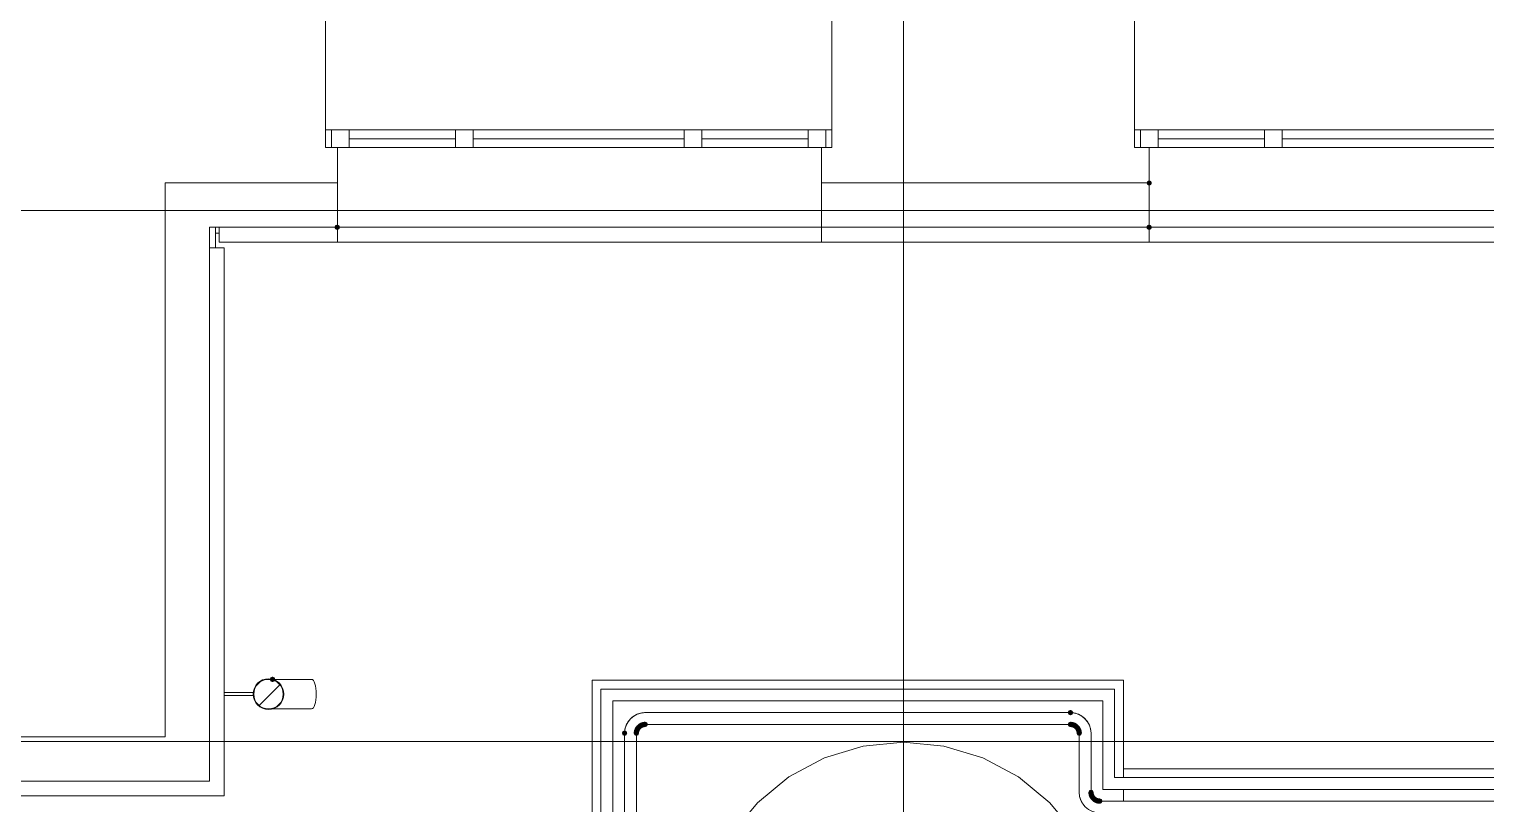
# Model space of a CAD drawing. Header units: millimetres. Extents: x -546 to 1681, y -650 to 1730.
# Drawn here: x 375.55 to 424.89, y 285.76 to 312.02 of the extents above; entities that cross this region are included whole.
import ezdxf

# ---------------------------------------------------------------- set-up
doc = ezdxf.new("R2010")
doc.units = ezdxf.units.MM

msp = doc.modelspace()

# ---------------------------------------------------------------- hatches: boundary and pattern name
h = msp.add_hatch(color=7)
h.dxf.hatch_style = 2
h.paths.add_polyline_path([(413.492, 306.894), (413.428, 306.868), (413.402, 306.804), (413.428, 306.741), (413.492, 306.714), (413.555, 306.741), (413.582, 306.804), (413.555, 306.868)])
h = msp.add_hatch(color=7)
h.dxf.hatch_style = 2
h.paths.add_polyline_path([(385.992, 305.214), (386.055, 305.241), (386.082, 305.304), (386.055, 305.368), (385.992, 305.394), (385.982, 305.394), (385.918, 305.368), (385.892, 305.304), (385.918, 305.241), (385.982, 305.214)])
h = msp.add_hatch(color=7)
h.dxf.hatch_style = 2
h.paths.add_polyline_path([(413.492, 305.214), (413.555, 305.241), (413.582, 305.304), (413.555, 305.368), (413.492, 305.394), (413.482, 305.394), (413.418, 305.368), (413.392, 305.304), (413.418, 305.241), (413.482, 305.214)])
h = msp.add_hatch(color=7)
h.dxf.hatch_style = 2
h.paths.add_polyline_path([(383.789, 290.072), (383.725, 290.046), (383.699, 289.982), (383.725, 289.919), (383.789, 289.892), (383.801, 289.892), (383.864, 289.919), (383.891, 289.982), (383.864, 290.046), (383.801, 290.072)])
h = msp.add_hatch(color=7)
h.dxf.hatch_style = 2
h.paths.add_polyline_path([(410.828, 288.765), (410.891, 288.792), (410.918, 288.855), (410.891, 288.919), (410.828, 288.945), (410.756, 288.919), (410.73, 288.855), (410.756, 288.792)])
h = msp.add_hatch(color=7)
h.dxf.hatch_style = 2
h.paths.add_polyline_path([(395.81, 288.162), (395.783, 288.226), (395.72, 288.252), (395.656, 288.226), (395.63, 288.162), (395.656, 288.092), (395.72, 288.065), (395.783, 288.092)])
h = msp.add_hatch(color=7)
h.dxf.hatch_style = 2
h.paths.add_polyline_path([(396.03, 288.175), (396.051, 288.109), (396.112, 288.078), (396.178, 288.099), (396.209, 288.16), (396.21, 288.172), (396.189, 288.237), (396.128, 288.269), (396.063, 288.248), (396.031, 288.187)])
h = msp.add_hatch(color=7)
h.dxf.hatch_style = 2
h.paths.add_polyline_path([(396.03, 288.155), (396.056, 288.092), (396.12, 288.065), (396.183, 288.092), (396.21, 288.155), (396.21, 288.167), (396.183, 288.231), (396.12, 288.257), (396.056, 288.231), (396.03, 288.167)])
h = msp.add_hatch(color=7)
h.dxf.hatch_style = 2
h.paths.add_polyline_path([(396.031, 288.187), (396.052, 288.122), (396.112, 288.09), (396.178, 288.11), (396.21, 288.171), (396.211, 288.182), (396.191, 288.248), (396.13, 288.28), (396.064, 288.259), (396.032, 288.198)])
h = msp.add_hatch(color=7)
h.dxf.hatch_style = 2
h.paths.add_polyline_path([(396.033, 288.205), (396.048, 288.138), (396.107, 288.101), (396.174, 288.117), (396.21, 288.175), (396.212, 288.187), (396.197, 288.254), (396.138, 288.291), (396.071, 288.275), (396.035, 288.217)])
h = msp.add_hatch(color=7)
h.dxf.hatch_style = 2
h.paths.add_polyline_path([(396.035, 288.217), (396.05, 288.15), (396.109, 288.113), (396.176, 288.129), (396.212, 288.187), (396.214, 288.199), (396.199, 288.266), (396.14, 288.303), (396.073, 288.287), (396.037, 288.229)])
h = msp.add_hatch(color=7)
h.dxf.hatch_style = 2
h.paths.add_polyline_path([(396.038, 288.236), (396.049, 288.168), (396.104, 288.127), (396.172, 288.137), (396.213, 288.192), (396.216, 288.204), (396.206, 288.272), (396.15, 288.314), (396.082, 288.303), (396.041, 288.248)])
h = msp.add_hatch(color=7)
h.dxf.hatch_style = 2
h.paths.add_polyline_path([(396.042, 288.25), (396.051, 288.182), (396.105, 288.139), (396.173, 288.148), (396.215, 288.203), (396.218, 288.214), (396.21, 288.282), (396.155, 288.324), (396.087, 288.315), (396.045, 288.261)])
h = msp.add_hatch(color=7)
h.dxf.hatch_style = 2
h.paths.add_polyline_path([(396.044, 288.259), (396.055, 288.191), (396.11, 288.15), (396.178, 288.16), (396.219, 288.215), (396.222, 288.227), (396.212, 288.295), (396.156, 288.337), (396.088, 288.326), (396.047, 288.271)])
h = msp.add_hatch(color=7)
h.dxf.hatch_style = 2
h.paths.add_polyline_path([(396.05, 288.28), (396.053, 288.211), (396.104, 288.165), (396.173, 288.168), (396.219, 288.218), (396.223, 288.229), (396.22, 288.298), (396.169, 288.345), (396.101, 288.342), (396.054, 288.291)])
h = msp.add_hatch(color=7)
h.dxf.hatch_style = 2
h.paths.add_polyline_path([(396.057, 288.297), (396.054, 288.229), (396.101, 288.178), (396.17, 288.176), (396.221, 288.223), (396.226, 288.234), (396.228, 288.303), (396.181, 288.353), (396.112, 288.355), (396.062, 288.308)])
h = msp.add_hatch(color=7)
h.dxf.hatch_style = 2
h.paths.add_polyline_path([(396.062, 288.308), (396.059, 288.24), (396.106, 288.189), (396.175, 288.187), (396.226, 288.234), (396.231, 288.245), (396.233, 288.314), (396.186, 288.364), (396.117, 288.366), (396.067, 288.319)])
h = msp.add_hatch(color=7)
h.dxf.hatch_style = 2
h.paths.add_polyline_path([(396.067, 288.319), (396.064, 288.251), (396.111, 288.2), (396.18, 288.198), (396.231, 288.245), (396.236, 288.256), (396.238, 288.325), (396.191, 288.375), (396.122, 288.377), (396.072, 288.33)])
h = msp.add_hatch(color=7)
h.dxf.hatch_style = 2
h.paths.add_polyline_path([(396.075, 288.336), (396.067, 288.268), (396.111, 288.214), (396.179, 288.207), (396.233, 288.25), (396.239, 288.261), (396.246, 288.33), (396.203, 288.383), (396.134, 288.39), (396.081, 288.347)])
h = msp.add_hatch(color=7)
h.dxf.hatch_style = 2
h.paths.add_polyline_path([(396.082, 288.351), (396.072, 288.282), (396.113, 288.227), (396.181, 288.217), (396.237, 288.258), (396.243, 288.268), (396.253, 288.336), (396.212, 288.391), (396.144, 288.401), (396.088, 288.361)])
h = msp.add_hatch(color=7)
h.dxf.hatch_style = 2
h.paths.add_polyline_path([(396.092, 288.366), (396.077, 288.299), (396.114, 288.24), (396.181, 288.226), (396.239, 288.263), (396.246, 288.273), (396.261, 288.34), (396.224, 288.398), (396.157, 288.413), (396.099, 288.376)])
h = msp.add_hatch(color=7)
h.dxf.hatch_style = 2
h.paths.add_polyline_path([(396.099, 288.376), (396.084, 288.309), (396.121, 288.25), (396.188, 288.236), (396.246, 288.273), (396.253, 288.283), (396.268, 288.35), (396.231, 288.408), (396.164, 288.423), (396.106, 288.386)])
h = msp.add_hatch(color=7)
h.dxf.hatch_style = 2
h.paths.add_polyline_path([(396.109, 288.389), (396.09, 288.323), (396.124, 288.263), (396.191, 288.245), (396.251, 288.279), (396.276, 288.354), (396.242, 288.414), (396.175, 288.432)])
h = msp.add_hatch(color=7)
h.dxf.hatch_style = 2
h.paths.add_polyline_path([(396.119, 288.403), (396.097, 288.338), (396.127, 288.276), (396.192, 288.253), (396.254, 288.283), (396.284, 288.357), (396.254, 288.419), (396.189, 288.442)])
h = msp.add_hatch(color=7)
h.dxf.hatch_style = 2
h.paths.add_polyline_path([(396.127, 288.412), (396.105, 288.347), (396.135, 288.285), (396.2, 288.262), (396.262, 288.292), (396.292, 288.366), (396.262, 288.428), (396.197, 288.451)])
h = msp.add_hatch(color=7)
h.dxf.hatch_style = 2
h.paths.add_polyline_path([(396.135, 288.421), (396.113, 288.356), (396.143, 288.294), (396.208, 288.271), (396.27, 288.301), (396.3, 288.375), (396.27, 288.437), (396.205, 288.46)])
h = msp.add_hatch(color=7)
h.dxf.hatch_style = 2
h.paths.add_polyline_path([(396.151, 288.437), (396.121, 288.375), (396.143, 288.31), (396.205, 288.28), (396.27, 288.303), (396.309, 288.373), (396.287, 288.438), (396.225, 288.468)])
h = msp.add_hatch(color=7)
h.dxf.hatch_style = 2
h.paths.add_polyline_path([(396.16, 288.445), (396.13, 288.383), (396.152, 288.318), (396.214, 288.288), (396.279, 288.311), (396.318, 288.381), (396.296, 288.446), (396.234, 288.476)])
h = msp.add_hatch(color=7)
h.dxf.hatch_style = 2
h.paths.add_polyline_path([(396.173, 288.457), (396.139, 288.397), (396.158, 288.331), (396.217, 288.297), (396.284, 288.315), (396.327, 288.382), (396.309, 288.448), (396.249, 288.482)])
h = msp.add_hatch(color=7)
h.dxf.hatch_style = 2
h.paths.add_polyline_path([(396.186, 288.467), (396.149, 288.409), (396.164, 288.342), (396.222, 288.305), (396.289, 288.319), (396.299, 288.326), (396.336, 288.385), (396.321, 288.452), (396.263, 288.489), (396.196, 288.474)])
h = msp.add_hatch(color=7)
h.dxf.hatch_style = 2
h.paths.add_polyline_path([(396.196, 288.474), (396.159, 288.416), (396.174, 288.349), (396.232, 288.312), (396.299, 288.326), (396.309, 288.333), (396.346, 288.392), (396.331, 288.459), (396.273, 288.496), (396.206, 288.481)])
h = msp.add_hatch(color=7)
h.dxf.hatch_style = 2
h.paths.add_polyline_path([(396.211, 288.484), (396.17, 288.429), (396.18, 288.361), (396.236, 288.32), (396.304, 288.33), (396.314, 288.336), (396.355, 288.391), (396.345, 288.46), (396.289, 288.5), (396.221, 288.49)])
h = msp.add_hatch(color=7)
h.dxf.hatch_style = 2
h.paths.add_polyline_path([(396.225, 288.492), (396.181, 288.439), (396.189, 288.37), (396.242, 288.327), (396.311, 288.334), (396.322, 288.34), (396.365, 288.394), (396.358, 288.462), (396.304, 288.505), (396.236, 288.498)])
h = msp.add_hatch(color=7)
h.dxf.hatch_style = 2
h.paths.add_polyline_path([(396.232, 288.496), (396.191, 288.441), (396.201, 288.373), (396.257, 288.332), (396.325, 288.342), (396.335, 288.348), (396.376, 288.403), (396.366, 288.472), (396.31, 288.512), (396.242, 288.502)])
h = msp.add_hatch(color=7)
h.dxf.hatch_style = 2
h.paths.add_polyline_path([(396.251, 288.507), (396.204, 288.457), (396.207, 288.388), (396.257, 288.341), (396.326, 288.343), (396.337, 288.348), (396.384, 288.399), (396.382, 288.467), (396.331, 288.514), (396.262, 288.512)])
h = msp.add_hatch(color=7)
h.dxf.hatch_style = 2
h.paths.add_polyline_path([(396.269, 288.515), (396.218, 288.468), (396.215, 288.399), (396.262, 288.349), (396.33, 288.346), (396.341, 288.35), (396.392, 288.396), (396.395, 288.465), (396.349, 288.516), (396.28, 288.519)])
h = msp.add_hatch(color=7)
h.dxf.hatch_style = 2
h.paths.add_polyline_path([(396.282, 288.52), (396.23, 288.474), (396.225, 288.406), (396.27, 288.354), (396.339, 288.349), (396.351, 288.353), (396.403, 288.398), (396.408, 288.467), (396.363, 288.519), (396.294, 288.524)])
h = msp.add_hatch(color=7)
h.dxf.hatch_style = 2
h.paths.add_polyline_path([(396.292, 288.523), (396.241, 288.476), (396.238, 288.407), (396.285, 288.357), (396.353, 288.354), (396.364, 288.358), (396.415, 288.404), (396.418, 288.473), (396.372, 288.524), (396.303, 288.527)])
h = msp.add_hatch(color=7)
h.dxf.hatch_style = 2
h.paths.add_polyline_path([(396.312, 288.53), (396.257, 288.488), (396.246, 288.42), (396.287, 288.365), (396.355, 288.355), (396.367, 288.358), (396.423, 288.399), (396.433, 288.467), (396.392, 288.522), (396.324, 288.533)])
h = msp.add_hatch(color=7)
h.dxf.hatch_style = 2
h.paths.add_polyline_path([(396.322, 288.532), (396.268, 288.49), (396.259, 288.422), (396.301, 288.367), (396.369, 288.358), (396.38, 288.361), (396.435, 288.404), (396.443, 288.472), (396.401, 288.526), (396.333, 288.535)])
h = msp.add_hatch(color=7)
h.dxf.hatch_style = 2
h.paths.add_polyline_path([(396.342, 288.537), (396.283, 288.5), (396.268, 288.433), (396.304, 288.375), (396.371, 288.359), (396.383, 288.361), (396.442, 288.398), (396.457, 288.465), (396.421, 288.523), (396.354, 288.539)])
h = msp.add_hatch(color=7)
h.dxf.hatch_style = 2
h.paths.add_polyline_path([(396.354, 288.539), (396.295, 288.502), (396.28, 288.435), (396.316, 288.377), (396.383, 288.361), (396.395, 288.363), (396.454, 288.4), (396.469, 288.467), (396.433, 288.525), (396.366, 288.541)])
h = msp.add_hatch(color=7)
h.dxf.hatch_style = 2
h.paths.add_polyline_path([(396.373, 288.542), (396.312, 288.51), (396.291, 288.445), (396.323, 288.384), (396.388, 288.363), (396.4, 288.364), (396.461, 288.395), (396.482, 288.461), (396.451, 288.522), (396.385, 288.543)])
h = msp.add_hatch(color=7)
h.dxf.hatch_style = 2
h.paths.add_polyline_path([(396.385, 288.543), (396.324, 288.511), (396.303, 288.446), (396.335, 288.385), (396.4, 288.364), (396.412, 288.365), (396.473, 288.396), (396.494, 288.462), (396.463, 288.523), (396.397, 288.544)])
h = msp.add_hatch(color=7)
h.dxf.hatch_style = 2
h.paths.add_polyline_path([(396.397, 288.544), (396.336, 288.512), (396.315, 288.447), (396.347, 288.386), (396.412, 288.365), (396.424, 288.366), (396.485, 288.397), (396.506, 288.463), (396.475, 288.524), (396.409, 288.545)])
h = msp.add_hatch(color=7)
h.dxf.hatch_style = 2
h.paths.add_polyline_path([(396.417, 288.545), (396.353, 288.519), (396.327, 288.455), (396.353, 288.392), (396.417, 288.365), (396.483, 288.392), (396.51, 288.455), (396.483, 288.519)])
h = msp.add_hatch(color=7)
h.dxf.hatch_style = 2
h.paths.add_polyline_path([(410.827, 288.545), (410.762, 288.524), (410.73, 288.463), (410.751, 288.397), (410.812, 288.366), (410.824, 288.365), (410.89, 288.386), (410.921, 288.447), (410.9, 288.512), (410.839, 288.544)])
h = msp.add_hatch(color=7)
h.dxf.hatch_style = 2
h.paths.add_polyline_path([(410.832, 288.544), (410.768, 288.518), (410.742, 288.454), (410.768, 288.391), (410.832, 288.364), (410.844, 288.364), (410.907, 288.391), (410.934, 288.454), (410.907, 288.518), (410.844, 288.544)])
h = msp.add_hatch(color=7)
h.dxf.hatch_style = 2
h.paths.add_polyline_path([(410.858, 288.543), (410.791, 288.527), (410.755, 288.469), (410.77, 288.402), (410.829, 288.365), (410.841, 288.363), (410.908, 288.379), (410.944, 288.437), (410.929, 288.504), (410.87, 288.541)])
h = msp.add_hatch(color=7)
h.dxf.hatch_style = 2
h.paths.add_polyline_path([(410.863, 288.542), (410.798, 288.521), (410.766, 288.46), (410.787, 288.394), (410.848, 288.363), (410.86, 288.362), (410.926, 288.383), (410.957, 288.444), (410.936, 288.509), (410.875, 288.541)])
h = msp.add_hatch(color=7)
h.dxf.hatch_style = 2
h.paths.add_polyline_path([(410.882, 288.54), (410.815, 288.524), (410.779, 288.466), (410.794, 288.399), (410.853, 288.362), (410.865, 288.36), (410.932, 288.376), (410.968, 288.434), (410.953, 288.501), (410.894, 288.538)])
h = msp.add_hatch(color=7)
h.dxf.hatch_style = 2
h.paths.add_polyline_path([(410.903, 288.536), (410.835, 288.527), (410.793, 288.473), (410.802, 288.405), (410.856, 288.362), (410.867, 288.359), (410.935, 288.368), (410.977, 288.423), (410.969, 288.491), (410.914, 288.533)])
h = msp.add_hatch(color=7)
h.dxf.hatch_style = 2
h.paths.add_polyline_path([(410.912, 288.534), (410.844, 288.523), (410.803, 288.468), (410.814, 288.4), (410.869, 288.359), (410.881, 288.356), (410.949, 288.366), (410.99, 288.421), (410.98, 288.489), (410.924, 288.531)])
h = msp.add_hatch(color=7)
h.dxf.hatch_style = 2
h.paths.add_polyline_path([(410.931, 288.529), (410.862, 288.524), (410.817, 288.472), (410.822, 288.403), (410.874, 288.358), (410.886, 288.354), (410.955, 288.359), (411, 288.411), (410.995, 288.479), (410.943, 288.525)])
h = msp.add_hatch(color=7)
h.dxf.hatch_style = 2
h.paths.add_polyline_path([(410.945, 288.524), (410.877, 288.521), (410.83, 288.47), (410.833, 288.401), (410.884, 288.355), (410.895, 288.351), (410.964, 288.354), (411.01, 288.404), (411.007, 288.473), (410.956, 288.52)])
h = msp.add_hatch(color=7)
h.dxf.hatch_style = 2
h.paths.add_polyline_path([(410.956, 288.52), (410.888, 288.517), (410.841, 288.466), (410.844, 288.397), (410.895, 288.351), (410.906, 288.347), (410.975, 288.35), (411.021, 288.4), (411.018, 288.469), (410.967, 288.516)])
h = msp.add_hatch(color=7)
h.dxf.hatch_style = 2
h.paths.add_polyline_path([(410.974, 288.513), (410.905, 288.515), (410.855, 288.468), (410.852, 288.4), (410.899, 288.349), (410.91, 288.344), (410.979, 288.342), (411.03, 288.389), (411.032, 288.458), (410.985, 288.508)])
h = msp.add_hatch(color=7)
h.dxf.hatch_style = 2
h.paths.add_polyline_path([(410.985, 288.508), (410.916, 288.51), (410.866, 288.463), (410.863, 288.395), (410.91, 288.344), (410.921, 288.339), (410.99, 288.337), (411.041, 288.384), (411.043, 288.453), (410.996, 288.503)])
h = msp.add_hatch(color=7)
h.dxf.hatch_style = 2
h.paths.add_polyline_path([(411.005, 288.498), (410.937, 288.508), (410.881, 288.468), (410.871, 288.399), (410.912, 288.344), (410.922, 288.338), (410.99, 288.328), (411.046, 288.369), (411.056, 288.437), (411.015, 288.492)])
h = msp.add_hatch(color=7)
h.dxf.hatch_style = 2
h.paths.add_polyline_path([(411.012, 288.494), (410.943, 288.501), (410.89, 288.458), (410.882, 288.39), (410.926, 288.336), (410.937, 288.33), (411.005, 288.323), (411.059, 288.366), (411.066, 288.435), (411.023, 288.488)])
h = msp.add_hatch(color=7)
h.dxf.hatch_style = 2
h.paths.add_polyline_path([(411.031, 288.483), (410.964, 288.498), (410.906, 288.461), (410.891, 288.394), (410.928, 288.335), (410.938, 288.328), (411.005, 288.314), (411.063, 288.351), (411.078, 288.418), (411.041, 288.476)])
h = msp.add_hatch(color=7)
h.dxf.hatch_style = 2
h.paths.add_polyline_path([(411.045, 288.473), (410.978, 288.491), (410.919, 288.457), (410.9, 288.391), (410.934, 288.331), (411.01, 288.306), (411.07, 288.34), (411.088, 288.406)])
h = msp.add_hatch(color=7)
h.dxf.hatch_style = 2
h.paths.add_polyline_path([(411.05, 288.469), (410.983, 288.484), (410.925, 288.447), (410.91, 288.38), (410.947, 288.321), (410.957, 288.314), (411.024, 288.3), (411.082, 288.337), (411.097, 288.404), (411.06, 288.462)])
h = msp.add_hatch(color=7)
h.dxf.hatch_style = 2
h.paths.add_polyline_path([(411.068, 288.455), (411.003, 288.478), (410.941, 288.448), (410.919, 288.383), (410.949, 288.321), (411.023, 288.29), (411.085, 288.32), (411.107, 288.385)])
h = msp.add_hatch(color=7)
h.dxf.hatch_style = 2
h.paths.add_polyline_path([(411.077, 288.447), (411.012, 288.47), (410.95, 288.44), (410.928, 288.375), (410.958, 288.313), (411.032, 288.282), (411.094, 288.312), (411.116, 288.377)])
h = msp.add_hatch(color=7)
h.dxf.hatch_style = 2
h.paths.add_polyline_path([(411.09, 288.436), (411.027, 288.462), (410.963, 288.436), (410.937, 288.372), (410.963, 288.309), (411.035, 288.274), (411.098, 288.301), (411.125, 288.364)])
h = msp.add_hatch(color=7)
h.dxf.hatch_style = 2
h.paths.add_polyline_path([(411.098, 288.428), (411.035, 288.454), (410.971, 288.428), (410.945, 288.364), (410.971, 288.301), (411.044, 288.265), (411.107, 288.292), (411.134, 288.355)])
h = msp.add_hatch(color=7)
h.dxf.hatch_style = 2
h.paths.add_polyline_path([(411.115, 288.41), (411.055, 288.444), (410.988, 288.426), (410.954, 288.366), (410.973, 288.3), (411.039, 288.257), (411.106, 288.275), (411.14, 288.335)])
h = msp.add_hatch(color=7)
h.dxf.hatch_style = 2
h.paths.add_polyline_path([(411.121, 288.402), (411.061, 288.436), (410.994, 288.416), (410.961, 288.356), (410.98, 288.29), (410.988, 288.28), (411.049, 288.247), (411.115, 288.266), (411.148, 288.326), (411.129, 288.392)])
h = msp.add_hatch(color=7)
h.dxf.hatch_style = 2
h.paths.add_polyline_path([(411.13, 288.391), (411.07, 288.425), (411.003, 288.407), (410.969, 288.347), (410.988, 288.281), (411.054, 288.238), (411.121, 288.256), (411.155, 288.316)])
h = msp.add_hatch(color=7)
h.dxf.hatch_style = 2
h.paths.add_polyline_path([(411.139, 288.379), (411.081, 288.416), (411.014, 288.401), (410.977, 288.343), (410.992, 288.276), (410.999, 288.266), (411.057, 288.229), (411.124, 288.243), (411.161, 288.302), (411.146, 288.369)])
h = msp.add_hatch(color=7)
h.dxf.hatch_style = 2
h.paths.add_polyline_path([(411.152, 288.36), (411.098, 288.403), (411.03, 288.396), (410.986, 288.343), (410.994, 288.274), (411, 288.263), (411.053, 288.22), (411.122, 288.227), (411.165, 288.281), (411.158, 288.349)])
h = msp.add_hatch(color=7)
h.dxf.hatch_style = 2
h.paths.add_polyline_path([(411.156, 288.353), (411.1, 288.393), (411.032, 288.383), (410.991, 288.328), (411.001, 288.26), (411.007, 288.25), (411.063, 288.209), (411.131, 288.219), (411.172, 288.274), (411.162, 288.343)])
h = msp.add_hatch(color=7)
h.dxf.hatch_style = 2
h.paths.add_polyline_path([(411.167, 288.333), (411.116, 288.38), (411.047, 288.378), (411, 288.328), (411.003, 288.259), (411.008, 288.248), (411.058, 288.201), (411.127, 288.203), (411.174, 288.254), (411.172, 288.322)])
h = msp.add_hatch(color=7)
h.dxf.hatch_style = 2
h.paths.add_polyline_path([(411.172, 288.322), (411.121, 288.369), (411.052, 288.367), (411.005, 288.317), (411.008, 288.248), (411.013, 288.237), (411.063, 288.19), (411.132, 288.192), (411.179, 288.243), (411.177, 288.311)])
h = msp.add_hatch(color=7)
h.dxf.hatch_style = 2
h.paths.add_polyline_path([(411.177, 288.311), (411.126, 288.358), (411.057, 288.356), (411.01, 288.306), (411.013, 288.237), (411.018, 288.226), (411.068, 288.179), (411.137, 288.181), (411.184, 288.232), (411.182, 288.3)])
h = msp.add_hatch(color=7)
h.dxf.hatch_style = 2
h.paths.add_polyline_path([(411.184, 288.294), (411.138, 288.345), (411.069, 288.348), (411.018, 288.301), (411.015, 288.232), (411.019, 288.221), (411.066, 288.171), (411.134, 288.168), (411.185, 288.214), (411.188, 288.283)])
h = msp.add_hatch(color=7)
h.dxf.hatch_style = 2
h.paths.add_polyline_path([(411.188, 288.283), (411.142, 288.334), (411.073, 288.337), (411.022, 288.29), (411.019, 288.221), (411.023, 288.21), (411.07, 288.16), (411.138, 288.157), (411.189, 288.203), (411.192, 288.272)])
h = msp.add_hatch(color=7)
h.dxf.hatch_style = 2
h.paths.add_polyline_path([(411.195, 288.263), (411.154, 288.318), (411.086, 288.329), (411.031, 288.287), (411.02, 288.219), (411.023, 288.207), (411.064, 288.152), (411.132, 288.142), (411.188, 288.183), (411.198, 288.251)])
h = msp.add_hatch(color=7)
h.dxf.hatch_style = 2
h.paths.add_polyline_path([(411.198, 288.251), (411.157, 288.306), (411.089, 288.317), (411.034, 288.275), (411.023, 288.207), (411.026, 288.195), (411.067, 288.14), (411.135, 288.13), (411.191, 288.171), (411.201, 288.239)])
h = msp.add_hatch(color=7)
h.dxf.hatch_style = 2
h.paths.add_polyline_path([(411.202, 288.233), (411.165, 288.291), (411.098, 288.306), (411.04, 288.268), (411.025, 288.201), (411.027, 288.19), (411.064, 288.132), (411.132, 288.118), (411.19, 288.155), (411.204, 288.222)])
h = msp.add_hatch(color=7)
h.dxf.hatch_style = 2
h.paths.add_polyline_path([(411.204, 288.221), (411.168, 288.279), (411.101, 288.295), (411.042, 288.258), (411.027, 288.191), (411.029, 288.179), (411.065, 288.121), (411.132, 288.105), (411.191, 288.142), (411.206, 288.209)])
h = msp.add_hatch(color=7)
h.dxf.hatch_style = 2
h.paths.add_polyline_path([(411.207, 288.202), (411.176, 288.263), (411.11, 288.284), (411.049, 288.252), (411.028, 288.187), (411.029, 288.175), (411.061, 288.114), (411.126, 288.093), (411.187, 288.124), (411.208, 288.19)])
h = msp.add_hatch(color=7)
h.dxf.hatch_style = 2
h.paths.add_polyline_path([(411.208, 288.19), (411.177, 288.251), (411.111, 288.272), (411.05, 288.24), (411.029, 288.175), (411.03, 288.163), (411.062, 288.102), (411.127, 288.081), (411.188, 288.112), (411.209, 288.178)])
h = msp.add_hatch(color=7)
h.dxf.hatch_style = 2
h.paths.add_polyline_path([(411.21, 288.17), (411.183, 288.234), (411.12, 288.26), (411.056, 288.234), (411.03, 288.17), (411.03, 288.158), (411.056, 288.095), (411.12, 288.068), (411.183, 288.095), (411.21, 288.158)])
h = msp.add_hatch(color=7)
h.dxf.hatch_style = 2
h.paths.add_polyline_path([(411.21, 288.158), (411.183, 288.222), (411.12, 288.248), (411.056, 288.222), (411.03, 288.158), (411.056, 288.092), (411.12, 288.065), (411.183, 288.092)])
h = msp.add_hatch(color=7)
h.dxf.hatch_style = 2
h.paths.add_polyline_path([(411.43, 286.151), (411.456, 286.088), (411.52, 286.061), (411.583, 286.088), (411.61, 286.151), (411.583, 286.219), (411.52, 286.245), (411.456, 286.219)])
h = msp.add_hatch(color=7)
h.dxf.hatch_style = 2
h.paths.add_polyline_path([(411.431, 286.132), (411.463, 286.071), (411.528, 286.05), (411.589, 286.081), (411.61, 286.147), (411.609, 286.159), (411.578, 286.22), (411.512, 286.241), (411.451, 286.209), (411.43, 286.144)])
h = msp.add_hatch(color=7)
h.dxf.hatch_style = 2
h.paths.add_polyline_path([(411.431, 286.127), (411.457, 286.064), (411.521, 286.037), (411.584, 286.064), (411.611, 286.127), (411.611, 286.139), (411.584, 286.203), (411.521, 286.229), (411.457, 286.203), (411.431, 286.139)])
h = msp.add_hatch(color=7)
h.dxf.hatch_style = 2
h.paths.add_polyline_path([(411.434, 286.1), (411.47, 286.042), (411.537, 286.026), (411.596, 286.063), (411.611, 286.13), (411.609, 286.142), (411.573, 286.2), (411.506, 286.216), (411.447, 286.179), (411.432, 286.112)])
h = msp.add_hatch(color=7)
h.dxf.hatch_style = 2
h.paths.add_polyline_path([(411.436, 286.088), (411.473, 286.03), (411.541, 286.016), (411.599, 286.053), (411.613, 286.12), (411.611, 286.131), (411.574, 286.189), (411.507, 286.204), (411.449, 286.166), (411.434, 286.099)])
h = msp.add_hatch(color=7)
h.dxf.hatch_style = 2
h.paths.add_polyline_path([(411.438, 286.077), (411.474, 286.019), (411.541, 286.003), (411.6, 286.04), (411.615, 286.107), (411.613, 286.119), (411.577, 286.177), (411.51, 286.193), (411.451, 286.156), (411.436, 286.089)])
h = msp.add_hatch(color=7)
h.dxf.hatch_style = 2
h.paths.add_polyline_path([(411.442, 286.058), (411.483, 286.003), (411.551, 285.993), (411.607, 286.034), (411.617, 286.102), (411.614, 286.114), (411.573, 286.169), (411.505, 286.18), (411.45, 286.138), (411.439, 286.07)])
h = msp.add_hatch(color=7)
h.dxf.hatch_style = 2
h.paths.add_polyline_path([(411.446, 286.046), (411.488, 285.991), (411.556, 285.982), (411.611, 286.025), (411.619, 286.093), (411.616, 286.104), (411.574, 286.158), (411.506, 286.167), (411.452, 286.125), (411.443, 286.057)])
h = msp.add_hatch(color=7)
h.dxf.hatch_style = 2
h.paths.add_polyline_path([(411.448, 286.035), (411.489, 285.98), (411.557, 285.97), (411.613, 286.011), (411.623, 286.079), (411.62, 286.091), (411.579, 286.146), (411.511, 286.157), (411.456, 286.115), (411.445, 286.047)])
h = msp.add_hatch(color=7)
h.dxf.hatch_style = 2
h.paths.add_polyline_path([(411.459, 286.009), (411.509, 285.962), (411.578, 285.964), (411.625, 286.015), (411.623, 286.083), (411.618, 286.094), (411.567, 286.141), (411.498, 286.139), (411.451, 286.089), (411.454, 286.02)])
h = msp.add_hatch(color=7)
h.dxf.hatch_style = 2
h.paths.add_polyline_path([(411.46, 286.004), (411.507, 285.954), (411.575, 285.951), (411.626, 285.997), (411.629, 286.066), (411.625, 286.077), (411.579, 286.128), (411.51, 286.131), (411.459, 286.084), (411.456, 286.015)])
h = msp.add_hatch(color=7)
h.dxf.hatch_style = 2
h.paths.add_polyline_path([(411.468, 285.987), (411.518, 285.94), (411.587, 285.942), (411.634, 285.993), (411.632, 286.061), (411.627, 286.072), (411.576, 286.119), (411.507, 286.117), (411.46, 286.067), (411.463, 285.998)])
h = msp.add_hatch(color=7)
h.dxf.hatch_style = 2
h.paths.add_polyline_path([(411.477, 285.97), (411.53, 285.927), (411.599, 285.934), (411.642, 285.988), (411.635, 286.056), (411.629, 286.067), (411.575, 286.11), (411.507, 286.103), (411.463, 286.05), (411.471, 285.981)])
h = msp.add_hatch(color=7)
h.dxf.hatch_style = 2
h.paths.add_polyline_path([(411.48, 285.963), (411.532, 285.918), (411.601, 285.923), (411.646, 285.975), (411.641, 286.043), (411.636, 286.053), (411.584, 286.098), (411.515, 286.094), (411.47, 286.042), (411.475, 285.973)])
h = msp.add_hatch(color=7)
h.dxf.hatch_style = 2
h.paths.add_polyline_path([(411.492, 285.944), (411.548, 285.904), (411.616, 285.916), (411.655, 285.973), (411.644, 286.041), (411.637, 286.052), (411.58, 286.091), (411.512, 286.079), (411.473, 286.023), (411.485, 285.955)])
h = msp.add_hatch(color=7)
h.dxf.hatch_style = 2
h.paths.add_polyline_path([(411.499, 285.933), (411.556, 285.895), (411.624, 285.908), (411.662, 285.966), (411.649, 286.033), (411.585, 286.08), (411.518, 286.067), (411.479, 286.01)])
h = msp.add_hatch(color=7)
h.dxf.hatch_style = 2
h.paths.add_polyline_path([(411.511, 285.917), (411.572, 285.884), (411.638, 285.903), (411.671, 285.963), (411.652, 286.029), (411.644, 286.039), (411.584, 286.073), (411.517, 286.053), (411.484, 285.993), (411.503, 285.927)])
h = msp.add_hatch(color=7)
h.dxf.hatch_style = 2
h.paths.add_polyline_path([(411.515, 285.912), (411.573, 285.875), (411.64, 285.889), (411.677, 285.948), (411.662, 286.015), (411.655, 286.025), (411.597, 286.062), (411.53, 286.047), (411.493, 285.989), (411.508, 285.922)])
h = msp.add_hatch(color=7)
h.dxf.hatch_style = 2
h.paths.add_polyline_path([(411.529, 285.894), (411.591, 285.864), (411.656, 285.887), (411.686, 285.949), (411.664, 286.014), (411.594, 286.053), (411.529, 286.03), (411.499, 285.968)])
h = msp.add_hatch(color=7)
h.dxf.hatch_style = 2
h.paths.add_polyline_path([(411.541, 285.883), (411.605, 285.856), (411.668, 285.883), (411.695, 285.946), (411.668, 286.01), (411.597, 286.044), (411.533, 286.018), (411.507, 285.954)])
h = msp.add_hatch(color=7)
h.dxf.hatch_style = 2
h.paths.add_polyline_path([(411.55, 285.874), (411.614, 285.847), (411.677, 285.874), (411.704, 285.937), (411.677, 286.001), (411.605, 286.036), (411.541, 286.01), (411.515, 285.946)])
h = msp.add_hatch(color=7)
h.dxf.hatch_style = 2
h.paths.add_polyline_path([(411.558, 285.866), (411.622, 285.839), (411.685, 285.866), (411.712, 285.929), (411.685, 285.993), (411.614, 286.027), (411.55, 286.001), (411.524, 285.937)])
h = msp.add_hatch(color=7)
h.dxf.hatch_style = 2
h.paths.add_polyline_path([(411.575, 285.851), (411.642, 285.832), (411.702, 285.865), (411.721, 285.931), (411.688, 285.991), (411.678, 285.999), (411.612, 286.019), (411.551, 285.985), (411.532, 285.919), (411.565, 285.859)])
h = msp.add_hatch(color=7)
h.dxf.hatch_style = 2
h.paths.add_polyline_path([(411.585, 285.843), (411.652, 285.825), (411.712, 285.859), (411.73, 285.925), (411.696, 285.985), (411.62, 286.01), (411.561, 285.976), (411.542, 285.91)])
h = msp.add_hatch(color=7)
h.dxf.hatch_style = 2
h.paths.add_polyline_path([(411.599, 285.833), (411.666, 285.819), (411.724, 285.856), (411.739, 285.923), (411.702, 285.981), (411.692, 285.988), (411.625, 286.003), (411.567, 285.966), (411.552, 285.899), (411.589, 285.84)])
h = msp.add_hatch(color=7)
h.dxf.hatch_style = 2
h.paths.add_polyline_path([(411.609, 285.826), (411.676, 285.812), (411.734, 285.849), (411.749, 285.916), (411.712, 285.974), (411.702, 285.981), (411.635, 285.996), (411.577, 285.959), (411.562, 285.892), (411.599, 285.833)])
h = msp.add_hatch(color=7)
h.dxf.hatch_style = 2
h.paths.add_polyline_path([(411.624, 285.817), (411.692, 285.807), (411.748, 285.848), (411.758, 285.916), (411.717, 285.971), (411.707, 285.977), (411.639, 285.987), (411.583, 285.947), (411.573, 285.878), (411.614, 285.823)])
h = msp.add_hatch(color=7)
h.dxf.hatch_style = 2
h.paths.add_polyline_path([(411.639, 285.809), (411.707, 285.802), (411.761, 285.845), (411.768, 285.914), (411.725, 285.967), (411.714, 285.973), (411.645, 285.98), (411.592, 285.937), (411.584, 285.869), (411.628, 285.815)])
h = msp.add_hatch(color=7)
h.dxf.hatch_style = 2
h.paths.add_polyline_path([(411.651, 285.803), (411.72, 285.798), (411.772, 285.843), (411.777, 285.912), (411.732, 285.964), (411.722, 285.969), (411.653, 285.973), (411.601, 285.928), (411.596, 285.86), (411.641, 285.808)])
h = msp.add_hatch(color=7)
h.dxf.hatch_style = 2
h.paths.add_polyline_path([(411.665, 285.796), (411.734, 285.794), (411.785, 285.841), (411.787, 285.91), (411.74, 285.96), (411.729, 285.965), (411.66, 285.967), (411.61, 285.92), (411.607, 285.852), (411.654, 285.801)])
h = msp.add_hatch(color=7)
h.dxf.hatch_style = 2
h.paths.add_polyline_path([(411.686, 285.789), (411.755, 285.794), (411.8, 285.846), (411.795, 285.914), (411.743, 285.96), (411.731, 285.964), (411.662, 285.959), (411.617, 285.907), (411.622, 285.838), (411.674, 285.793)])
h = msp.add_hatch(color=7)
h.dxf.hatch_style = 2
h.paths.add_polyline_path([(411.695, 285.786), (411.764, 285.789), (411.81, 285.839), (411.807, 285.908), (411.756, 285.955), (411.745, 285.959), (411.677, 285.956), (411.63, 285.905), (411.633, 285.836), (411.684, 285.79)])
h = msp.add_hatch(color=7)
h.dxf.hatch_style = 2
h.paths.add_polyline_path([(411.706, 285.782), (411.775, 285.785), (411.821, 285.835), (411.818, 285.904), (411.767, 285.951), (411.756, 285.955), (411.688, 285.952), (411.641, 285.901), (411.644, 285.832), (411.695, 285.786)])
h = msp.add_hatch(color=7)
h.dxf.hatch_style = 2
h.paths.add_polyline_path([(411.727, 285.776), (411.795, 285.786), (411.836, 285.841), (411.826, 285.909), (411.77, 285.951), (411.758, 285.954), (411.69, 285.943), (411.649, 285.888), (411.66, 285.82), (411.715, 285.779)])
h = msp.add_hatch(color=7)
h.dxf.hatch_style = 2
h.paths.add_polyline_path([(411.746, 285.772), (411.813, 285.788), (411.849, 285.846), (411.834, 285.913), (411.775, 285.95), (411.763, 285.952), (411.696, 285.936), (411.66, 285.878), (411.675, 285.811), (411.734, 285.774)])
h = msp.add_hatch(color=7)
h.dxf.hatch_style = 2
h.paths.add_polyline_path([(411.748, 285.771), (411.816, 285.78), (411.858, 285.835), (411.85, 285.903), (411.795, 285.945), (411.784, 285.948), (411.716, 285.939), (411.674, 285.885), (411.683, 285.817), (411.737, 285.774)])
h = msp.add_hatch(color=7)
h.dxf.hatch_style = 2
h.paths.add_polyline_path([(411.776, 285.768), (411.842, 285.789), (411.873, 285.85), (411.852, 285.915), (411.791, 285.947), (411.779, 285.948), (411.714, 285.927), (411.682, 285.866), (411.703, 285.8), (411.764, 285.769)])
h = msp.add_hatch(color=7)
h.dxf.hatch_style = 2
h.paths.add_polyline_path([(411.788, 285.767), (411.854, 285.788), (411.885, 285.849), (411.864, 285.914), (411.803, 285.946), (411.791, 285.947), (411.726, 285.926), (411.694, 285.865), (411.715, 285.799), (411.776, 285.768)])
h = msp.add_hatch(color=7)
h.dxf.hatch_style = 2
h.paths.add_polyline_path([(411.8, 285.766), (411.866, 285.787), (411.897, 285.848), (411.876, 285.913), (411.815, 285.945), (411.803, 285.946), (411.738, 285.925), (411.706, 285.864), (411.727, 285.798), (411.788, 285.767)])
h = msp.add_hatch(color=7)
h.dxf.hatch_style = 2
h.paths.add_polyline_path([(411.82, 285.765), (411.883, 285.792), (411.91, 285.855), (411.883, 285.919), (411.82, 285.945), (411.808, 285.945), (411.744, 285.919), (411.718, 285.855), (411.744, 285.792), (411.808, 285.765)])

# ---------------------------------------------------------------- linework, layer by layer
at = {"color": 7, "lineweight": 0}
for points in [[(405.173, 197.821), (405.173, 501.492)], [(385.592, 308.604), (385.592, 312.704)], [(402.742, 312.704), (402.742, 308.604)], [(412.992, 308.604), (412.992, 312.704)], [(386.392, 308.604), (385.592, 308.604)], [(385.592, 308.604), (385.592, 308.004)], [(386.392, 308.604), (385.592, 308.604)], [(385.592, 308.604), (385.592, 308.004)], [(385.792, 308.604), (385.792, 308.004)], [(386.392, 308.004), (386.392, 308.604)], [(386.392, 308.604), (389.992, 308.604)], [(389.992, 308.004), (389.992, 308.604)], [(389.992, 308.604), (390.592, 308.604)], [(390.592, 308.604), (389.992, 308.604)], [(390.592, 308.604), (390.592, 308.004)], [(390.592, 308.604), (397.742, 308.604)], [(397.742, 308.004), (397.742, 308.604)], [(397.742, 308.604), (398.342, 308.604)], [(398.342, 308.604), (397.742, 308.604)], [(398.342, 308.604), (398.342, 308.004)], [(398.342, 308.604), (401.942, 308.604)], [(401.942, 308.004), (401.942, 308.604)], [(401.942, 308.604), (402.742, 308.604)], [(402.742, 308.604), (401.942, 308.604)], [(402.542, 308.604), (402.542, 308.004)], [(402.742, 308.604), (402.742, 308.004)], [(402.742, 308.004), (402.742, 308.604)], [(413.792, 308.604), (412.992, 308.604)], [(412.992, 308.604), (412.992, 308.004)], [(413.792, 308.604), (412.992, 308.604)], [(412.992, 308.604), (412.992, 308.004)], [(413.192, 308.604), (413.192, 308.004)], [(413.792, 308.004), (413.792, 308.604)], [(413.792, 308.604), (417.392, 308.604)], [(417.392, 308.004), (417.392, 308.604)], [(417.392, 308.604), (417.992, 308.604)], [(417.992, 308.604), (417.392, 308.604)], [(417.992, 308.604), (417.992, 308.004)], [(417.992, 308.604), (425.542, 308.604)], [(385.592, 308.004), (386.392, 308.004)], [(385.592, 308.004), (386.392, 308.004)], [(385.992, 306.804), (385.992, 308.004)], [(389.992, 308.304), (386.392, 308.304)], [(389.992, 308.004), (386.392, 308.004)], [(390.592, 308.004), (389.992, 308.004)], [(389.992, 308.004), (390.592, 308.004)], [(397.742, 308.304), (390.592, 308.304)], [(397.742, 308.004), (390.592, 308.004)], [(398.342, 308.004), (397.742, 308.004)], [(397.742, 308.004), (398.342, 308.004)], [(401.942, 308.304), (398.342, 308.304)], [(401.942, 308.004), (398.342, 308.004)], [(402.742, 308.004), (401.942, 308.004)], [(401.942, 308.004), (402.742, 308.004)], [(402.392, 308.004), (402.392, 306.804)], [(412.992, 308.004), (413.792, 308.004)], [(412.992, 308.004), (413.792, 308.004)], [(413.492, 306.804), (413.492, 308.004)], [(417.392, 308.304), (413.792, 308.304)], [(417.392, 308.004), (413.792, 308.004)], [(417.992, 308.004), (417.392, 308.004)], [(417.392, 308.004), (417.992, 308.004)], [(425.542, 308.304), (417.992, 308.304)], [(425.542, 308.004), (417.992, 308.004)], [(380.159, 288.032), (380.159, 306.804)], [(385.992, 306.804), (380.159, 306.804)], [(385.992, 304.804), (385.992, 306.804)], [(402.392, 306.804), (402.392, 304.804)], [(413.492, 306.804), (402.392, 306.804)], [(413.492, 304.804), (413.492, 306.804)], [(187.211, 305.871), (804.173, 305.871)], [(381.659, 305.304), (381.983, 305.304)], [(381.659, 305.304), (381.659, 286.532)], [(381.859, 304.604), (381.859, 305.304)], [(381.983, 305.104), (381.859, 305.104)], [(381.983, 305.304), (381.983, 304.804)], [(385.982, 305.304), (381.983, 305.304)], [(402.392, 305.304), (385.992, 305.304)], [(413.482, 305.304), (402.392, 305.304)], [(430.092, 305.304), (413.492, 305.304)], [(382.159, 304.604), (381.659, 304.604)], [(381.983, 304.804), (385.992, 304.804)], [(382.159, 286.032), (382.159, 304.604)], [(402.392, 304.804), (385.992, 304.804)], [(402.392, 304.804), (413.492, 304.804)], [(430.092, 304.804), (413.492, 304.804)], [(383.139, 289.482), (383.149, 289.587), (383.179, 289.685), (383.227, 289.773), (383.291, 289.85), (383.367, 289.913), (383.456, 289.961), (383.554, 289.992), (383.659, 290.002), (383.763, 289.992), (383.861, 289.961), (383.949, 289.913), (384.026, 289.85), (384.09, 289.773), (384.138, 289.685), (384.168, 289.587), (384.179, 289.482)], [(383.159, 289.482), (383.169, 289.583), (383.198, 289.677), (383.244, 289.762), (383.305, 289.836), (383.379, 289.897), (383.464, 289.943), (383.558, 289.972), (383.659, 289.982), (383.759, 289.972), (383.853, 289.943), (383.938, 289.897), (384.012, 289.836), (384.073, 289.762), (384.119, 289.677), (384.148, 289.583), (384.159, 289.482)], [(383.342, 289.097), (384.036, 289.791)], [(383.801, 289.982), (383.828, 289.982)], [(383.828, 289.982), (383.857, 289.982)], [(383.857, 289.982), (383.888, 289.982)], [(383.888, 289.982), (383.921, 289.982)], [(383.921, 289.982), (383.955, 289.982)], [(383.955, 289.982), (383.992, 289.982)], [(383.992, 289.982), (384.031, 289.982)], [(384.031, 289.982), (384.071, 289.982)], [(384.071, 289.982), (384.114, 289.982)], [(384.114, 289.982), (384.157, 289.982)], [(384.157, 289.982), (384.203, 289.982)], [(384.203, 289.982), (384.25, 289.982)], [(384.25, 289.982), (384.298, 289.982)], [(384.298, 289.982), (384.348, 289.982)], [(384.348, 289.982), (384.399, 289.982)], [(384.399, 289.982), (384.452, 289.982)], [(384.452, 289.982), (384.505, 289.982)], [(384.505, 289.982), (384.56, 289.982)], [(384.56, 289.982), (384.615, 289.982)], [(384.615, 289.982), (384.671, 289.982)], [(384.671, 289.982), (384.695, 289.982)], [(385.12, 289.982), (384.695, 289.982)], [(385.12, 289.982), (385.151, 289.972), (385.179, 289.943), (385.206, 289.897), (385.228, 289.836), (385.247, 289.762), (385.261, 289.677), (385.27, 289.583), (385.274, 289.482)], [(394.62, 289.955), (412.62, 289.955)], [(394.62, 271.955), (394.62, 289.955)], [(394.92, 289.655), (412.32, 289.655)], [(394.92, 272.255), (394.92, 289.655)], [(412.32, 289.655), (412.32, 286.655)], [(412.62, 289.955), (412.62, 286.955)], [(383.15, 289.532), (382.159, 289.532)], [(382.159, 289.432), (383.15, 289.432)], [(384.179, 289.482), (384.168, 289.377), (384.138, 289.28), (384.09, 289.192), (384.026, 289.115), (383.949, 289.051), (383.861, 289.003), (383.763, 288.973), (383.659, 288.962), (383.554, 288.973), (383.456, 289.003), (383.367, 289.051), (383.291, 289.115), (383.227, 289.192), (383.179, 289.28), (383.149, 289.377), (383.139, 289.482)], [(384.159, 289.482), (384.148, 289.381), (384.119, 289.288), (384.073, 289.203), (384.012, 289.129), (383.938, 289.068), (383.853, 289.022), (383.759, 288.992), (383.659, 288.982), (383.558, 288.992), (383.464, 289.022), (383.379, 289.068), (383.305, 289.129), (383.244, 289.203), (383.198, 289.288), (383.169, 289.381), (383.159, 289.482)], [(385.274, 289.482), (385.27, 289.382), (385.261, 289.288), (385.247, 289.203), (385.228, 289.129), (385.206, 289.068), (385.179, 289.022), (385.151, 288.992), (385.12, 288.982)], [(395.32, 289.255), (411.92, 289.255)], [(395.32, 272.655), (395.32, 289.255)], [(411.92, 289.255), (411.92, 286.255)], [(383.812, 288.982), (383.789, 288.982)], [(383.84, 288.982), (383.812, 288.982)], [(383.869, 288.982), (383.84, 288.982)], [(383.901, 288.982), (383.869, 288.982)], [(383.935, 288.982), (383.901, 288.982)], [(383.971, 288.982), (383.935, 288.982)], [(384.008, 288.982), (383.971, 288.982)], [(384.047, 288.982), (384.008, 288.982)], [(384.089, 288.982), (384.047, 288.982)], [(384.132, 288.982), (384.089, 288.982)], [(384.176, 288.982), (384.132, 288.982)], [(384.222, 288.982), (384.176, 288.982)], [(384.27, 288.982), (384.222, 288.982)], [(384.319, 288.982), (384.27, 288.982)], [(384.369, 288.982), (384.319, 288.982)], [(384.421, 288.982), (384.369, 288.982)], [(384.474, 288.982), (384.421, 288.982)], [(384.528, 288.982), (384.474, 288.982)], [(384.583, 288.982), (384.528, 288.982)], [(384.638, 288.982), (384.583, 288.982)], [(384.695, 288.982), (384.638, 288.982)], [(384.695, 288.982), (385.12, 288.982)], [(395.72, 288.155), (395.734, 288.296), (395.775, 288.427), (395.839, 288.546), (395.925, 288.65), (396.028, 288.736), (396.147, 288.8), (396.279, 288.841), (396.42, 288.855)], [(395.959, 288.681), (395.938, 288.662)], [(395.959, 288.681), (395.938, 288.662)], [(395.98, 288.699), (395.959, 288.681)], [(395.98, 288.699), (395.959, 288.681)], [(396.002, 288.716), (395.98, 288.699)], [(396.002, 288.716), (395.98, 288.699)], [(396.025, 288.732), (396.002, 288.716)], [(396.025, 288.732), (396.002, 288.716)], [(396.048, 288.748), (396.025, 288.732)], [(396.048, 288.748), (396.025, 288.732)], [(396.072, 288.762), (396.048, 288.748)], [(396.072, 288.762), (396.048, 288.748)], [(396.097, 288.775), (396.072, 288.762)], [(396.097, 288.775), (396.072, 288.762)], [(396.122, 288.788), (396.097, 288.775)], [(396.122, 288.788), (396.097, 288.775)], [(396.148, 288.799), (396.122, 288.788)], [(396.148, 288.799), (396.122, 288.788)], [(396.174, 288.81), (396.148, 288.799)], [(396.174, 288.81), (396.148, 288.799)], [(396.2, 288.819), (396.174, 288.81)], [(396.2, 288.819), (396.174, 288.81)], [(396.227, 288.827), (396.2, 288.819)], [(396.227, 288.827), (396.2, 288.819)], [(396.254, 288.835), (396.227, 288.827)], [(396.254, 288.835), (396.227, 288.827)], [(396.281, 288.841), (396.254, 288.835)], [(396.281, 288.841), (396.254, 288.835)], [(396.309, 288.846), (396.281, 288.841)], [(396.309, 288.846), (396.281, 288.841)], [(396.336, 288.85), (396.309, 288.846)], [(396.336, 288.85), (396.309, 288.846)], [(396.364, 288.852), (396.336, 288.85)], [(396.364, 288.852), (396.336, 288.85)], [(396.392, 288.854), (396.364, 288.852)], [(396.392, 288.854), (396.364, 288.852)], [(396.42, 288.855), (396.392, 288.854)], [(396.42, 288.855), (396.392, 288.854)], [(410.82, 288.855), (396.42, 288.855)], [(396.42, 288.855), (410.82, 288.855)], [(410.82, 288.855), (410.961, 288.841), (411.092, 288.8), (411.211, 288.736), (411.315, 288.65), (411.4, 288.546), (411.465, 288.427), (411.505, 288.296), (411.52, 288.155)], [(410.856, 288.854), (410.828, 288.855)], [(410.856, 288.854), (410.828, 288.855)], [(410.884, 288.852), (410.856, 288.854)], [(410.884, 288.852), (410.856, 288.854)], [(410.911, 288.849), (410.884, 288.852)], [(410.911, 288.849), (410.884, 288.852)], [(410.939, 288.844), (410.911, 288.849)], [(410.939, 288.844), (410.911, 288.849)], [(410.967, 288.839), (410.939, 288.844)], [(410.967, 288.839), (410.939, 288.844)], [(410.994, 288.833), (410.967, 288.839)], [(410.994, 288.833), (410.967, 288.839)], [(411.021, 288.825), (410.994, 288.833)], [(411.021, 288.825), (410.994, 288.833)], [(411.048, 288.817), (411.021, 288.825)], [(411.048, 288.817), (411.021, 288.825)], [(411.074, 288.807), (411.048, 288.817)], [(411.074, 288.807), (411.048, 288.817)], [(411.1, 288.796), (411.074, 288.807)], [(411.1, 288.796), (411.074, 288.807)], [(411.125, 288.785), (411.1, 288.796)], [(411.125, 288.785), (411.1, 288.796)], [(411.15, 288.772), (411.125, 288.785)], [(411.15, 288.772), (411.125, 288.785)], [(411.175, 288.758), (411.15, 288.772)], [(411.175, 288.758), (411.15, 288.772)], [(411.198, 288.744), (411.175, 288.758)], [(411.198, 288.744), (411.175, 288.758)], [(411.222, 288.728), (411.198, 288.744)], [(411.222, 288.728), (411.198, 288.744)], [(411.244, 288.711), (411.222, 288.728)], [(411.244, 288.711), (411.222, 288.728)], [(411.266, 288.694), (411.244, 288.711)], [(411.266, 288.694), (411.244, 288.711)], [(411.287, 288.676), (411.266, 288.694)], [(411.287, 288.676), (411.266, 288.694)], [(411.308, 288.657), (411.287, 288.676)], [(411.308, 288.657), (411.287, 288.676)], [(395.721, 288.19), (395.72, 288.162)], [(395.721, 288.19), (395.72, 288.162)], [(395.723, 288.218), (395.721, 288.19)], [(395.723, 288.218), (395.721, 288.19)], [(395.726, 288.246), (395.723, 288.218)], [(395.726, 288.246), (395.723, 288.218)], [(395.73, 288.274), (395.726, 288.246)], [(395.73, 288.274), (395.726, 288.246)], [(395.736, 288.301), (395.73, 288.274)], [(395.736, 288.301), (395.73, 288.274)], [(395.742, 288.328), (395.736, 288.301)], [(395.742, 288.328), (395.736, 288.301)], [(395.75, 288.355), (395.742, 288.328)], [(395.75, 288.355), (395.742, 288.328)], [(395.758, 288.382), (395.75, 288.355)], [(395.758, 288.382), (395.75, 288.355)], [(395.768, 288.408), (395.758, 288.382)], [(395.768, 288.408), (395.758, 288.382)], [(395.778, 288.434), (395.768, 288.408)], [(395.778, 288.434), (395.768, 288.408)], [(395.79, 288.46), (395.778, 288.434)], [(395.79, 288.46), (395.778, 288.434)], [(395.803, 288.484), (395.79, 288.46)], [(395.803, 288.484), (395.79, 288.46)], [(395.817, 288.509), (395.803, 288.484)], [(395.817, 288.509), (395.803, 288.484)], [(395.831, 288.533), (395.817, 288.509)], [(395.831, 288.533), (395.817, 288.509)], [(395.847, 288.556), (395.831, 288.533)], [(395.847, 288.556), (395.831, 288.533)], [(395.863, 288.579), (395.847, 288.556)], [(395.863, 288.579), (395.847, 288.556)], [(395.881, 288.601), (395.863, 288.579)], [(395.881, 288.601), (395.863, 288.579)], [(395.899, 288.622), (395.881, 288.601)], [(395.899, 288.622), (395.881, 288.601)], [(395.918, 288.642), (395.899, 288.622)], [(395.918, 288.642), (395.899, 288.622)], [(395.938, 288.662), (395.918, 288.642)], [(395.938, 288.662), (395.918, 288.642)], [(396.12, 288.155), (396.143, 288.272), (396.208, 288.367), (396.303, 288.432), (396.42, 288.455)], [(396.12, 288.155), (396.138, 288.257), (396.19, 288.346)], [(396.228, 288.385), (396.318, 288.437), (396.42, 288.455)], [(396.42, 288.455), (410.82, 288.455)], [(396.42, 288.455), (410.82, 288.455)], [(410.82, 288.455), (410.937, 288.432), (411.032, 288.367), (411.096, 288.272), (411.12, 288.155)], [(410.82, 288.455), (410.922, 288.437), (411.012, 288.385)], [(411.051, 288.346), (411.102, 288.257), (411.12, 288.155)], [(411.328, 288.637), (411.308, 288.657)], [(411.328, 288.637), (411.308, 288.657)], [(411.346, 288.616), (411.328, 288.637)], [(411.346, 288.616), (411.328, 288.637)], [(411.364, 288.595), (411.346, 288.616)], [(411.364, 288.595), (411.346, 288.616)], [(411.382, 288.573), (411.364, 288.595)], [(411.382, 288.573), (411.364, 288.595)], [(411.398, 288.55), (411.382, 288.573)], [(411.398, 288.55), (411.382, 288.573)], [(411.413, 288.526), (411.398, 288.55)], [(411.413, 288.526), (411.398, 288.55)], [(411.428, 288.502), (411.413, 288.526)], [(411.428, 288.502), (411.413, 288.526)], [(411.441, 288.478), (411.428, 288.502)], [(411.441, 288.478), (411.428, 288.502)], [(411.454, 288.453), (411.441, 288.478)], [(411.454, 288.453), (411.441, 288.478)], [(411.465, 288.427), (411.454, 288.453)], [(411.465, 288.427), (411.454, 288.453)], [(411.475, 288.401), (411.465, 288.427)], [(411.475, 288.401), (411.465, 288.427)], [(411.485, 288.375), (411.475, 288.401)], [(411.485, 288.375), (411.475, 288.401)], [(411.493, 288.348), (411.485, 288.375)], [(411.493, 288.348), (411.485, 288.375)], [(411.5, 288.321), (411.493, 288.348)], [(411.5, 288.321), (411.493, 288.348)], [(411.506, 288.294), (411.5, 288.321)], [(411.506, 288.294), (411.5, 288.321)], [(411.511, 288.266), (411.506, 288.294)], [(411.511, 288.266), (411.506, 288.294)], [(411.515, 288.238), (411.511, 288.266)], [(411.515, 288.238), (411.511, 288.266)], [(411.518, 288.211), (411.515, 288.238)], [(411.518, 288.211), (411.515, 288.238)], [(411.52, 288.183), (411.518, 288.211)], [(411.52, 288.183), (411.518, 288.211)], [(411.52, 288.155), (411.52, 288.183)], [(411.52, 288.155), (411.52, 288.183)], [(187.211, 287.871), (807.358, 287.871)], [(380.159, 288.032), (347.733, 288.032)], [(395.72, 288.155), (395.72, 273.755)], [(395.72, 273.755), (395.72, 288.155)], [(396.12, 273.755), (396.12, 288.155)], [(396.12, 273.755), (396.12, 288.155)], [(411.12, 288.155), (411.12, 286.155)], [(411.12, 288.155), (411.12, 286.155)], [(411.52, 286.155), (411.52, 288.155)], [(411.52, 288.155), (411.52, 286.155)], [(412.62, 286.655), (412.62, 286.955)], [(412.62, 286.955), (475.77, 286.955)], [(347.823, 286.532), (380.159, 286.532)], [(380.159, 286.532), (381.659, 286.532)], [(411.92, 286.255), (412.62, 286.255)], [(412.32, 286.655), (412.62, 286.655)], [(412.62, 286.655), (476.07, 286.655)], [(412.62, 285.855), (412.62, 286.255)], [(412.62, 286.255), (476.47, 286.255)], [(347.733, 286.032), (382.159, 286.032)], [(411.12, 286.155), (411.121, 286.127)], [(411.82, 285.455), (411.679, 285.469), (411.547, 285.51), (411.429, 285.575), (411.325, 285.66), (411.239, 285.764), (411.175, 285.883), (411.134, 286.014), (411.12, 286.155)], [(411.12, 286.155), (411.121, 286.127)], [(411.121, 286.127), (411.122, 286.099)], [(411.121, 286.127), (411.122, 286.099)], [(411.122, 286.099), (411.125, 286.071)], [(411.122, 286.099), (411.125, 286.071)], [(411.125, 286.071), (411.129, 286.043)], [(411.125, 286.071), (411.129, 286.043)], [(411.129, 286.043), (411.134, 286.015)], [(411.129, 286.043), (411.134, 286.015)], [(411.134, 286.015), (411.14, 285.988)], [(411.134, 286.015), (411.14, 285.988)], [(411.14, 285.988), (411.147, 285.961)], [(411.14, 285.988), (411.147, 285.961)], [(411.147, 285.961), (411.156, 285.934)], [(411.147, 285.961), (411.156, 285.934)], [(411.156, 285.934), (411.165, 285.908)], [(411.156, 285.934), (411.165, 285.908)], [(411.165, 285.908), (411.175, 285.882)], [(411.165, 285.908), (411.175, 285.882)], [(411.175, 285.882), (411.187, 285.856)], [(411.175, 285.882), (411.187, 285.856)], [(411.187, 285.856), (411.199, 285.831)], [(411.187, 285.856), (411.199, 285.831)], [(411.199, 285.831), (411.213, 285.807)], [(411.199, 285.831), (411.213, 285.807)], [(411.213, 285.807), (411.227, 285.783)], [(411.213, 285.807), (411.227, 285.783)], [(411.227, 285.783), (411.242, 285.759)], [(411.227, 285.783), (411.242, 285.759)], [(411.82, 285.855), (411.703, 285.879), (411.608, 285.943), (411.543, 286.038), (411.52, 286.155)], [(411.59, 285.963), (411.538, 286.053), (411.52, 286.155)], [(411.82, 285.855), (411.718, 285.873), (411.628, 285.924)], [(412.6, 285.855), (411.82, 285.855)], [(411.82, 285.855), (412.6, 285.855)], [(412.6, 285.855), (412.628, 285.855)], [(412.6, 285.855), (412.64, 285.855)], [(412.628, 285.855), (412.656, 285.855)], [(412.64, 285.855), (476.173, 285.855)], [(476.173, 285.855), (412.656, 285.855)]]:
    msp.add_lwpolyline(points, dxfattribs=at)
at = {"color": 251, "lineweight": 0, "true_color": 0x4c4c4c}
for points in [[(403.807, 287.719), (402.494, 287.321)], [(405.173, 287.854), (403.807, 287.719)], [(406.539, 287.719), (405.173, 287.854)], [(407.852, 287.321), (406.539, 287.719)], [(402.494, 287.321), (401.284, 286.674)], [(409.062, 286.674), (407.852, 287.321)], [(401.284, 286.674), (400.223, 285.803)], [(410.123, 285.803), (409.062, 286.674)], [(400.223, 285.803), (399.353, 284.743)], [(410.993, 284.743), (410.123, 285.803)]]:
    msp.add_lwpolyline(points, dxfattribs=at)

doc.saveas('drawing.dxf')
